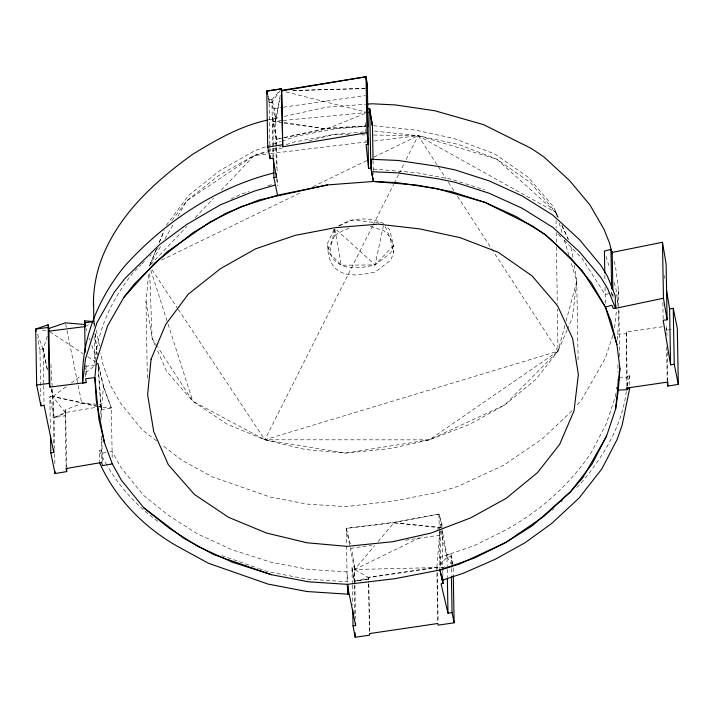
<?xml version="1.0" encoding="UTF-8"?>
<svg xmlns="http://www.w3.org/2000/svg" width="714" height="714" viewBox="0 0 714 714"><rect width="100%" height="100%" fill="white"/><g stroke="black" fill="none" stroke-linecap="round" stroke-linejoin="round"><path stroke-width="0.54" stroke-dasharray="3.57 2.68" d="M378.188 541.462L393.878 522.764L442.064 527.539L442.011 524.379L438.94 514.053L393.878 522.764L346.236 528.405L354.644 569.513L354.215 581.303L368.513 579.241L368.692 577.617L354.644 569.513L352.047 569.942L354.215 581.303L368.692 577.617L436.834 567.568L443.349 567.282M617.485 339.605L618.913 312.348L618.511 309.117M439.708 532.233L436.834 567.568L437.236 569.21L436.825 567.175L368.692 577.215L368.567 582.535M95.301 365.372L97.961 363.426L103.459 386.765L101.406 409.675L111.33 407.98L112.223 458.745M95.06 360.891C98.023 328.413 112.866 297.568 133.375 272.462M147.343 378.081L146.004 301.495L148.815 272.4M614.62 327.922L616.575 309.26M616.691 308.162L618.529 290.589L615.575 266.902L613.942 260.431M574.154 264.992L576.751 281.298L572.396 317.659L567.594 328.833M615.87 393.343L615.414 396.484L606.356 423.643L591.692 451.81A256.915 222.946 -1 0 1 505.289 530.216L474.551 545.487L439.699 557.563L442.144 567.782L446.179 566.434M616.477 389.148L616.78 387.059M280.254 95.31L275.506 121.193L272.9 121.567L276.55 139.275L277.13 172.181M334.455 229.256L329.788 253.202C338.347 271.597 358.526 268.803 375.109 264.903L390.576 253.122L393.503 245.562L389.701 229.81L386.792 226.677M626.303 391.406C621.814 427.249 602.116 458.879 578.822 485.627L574.815 489.358M627.41 385.979L629.641 375.136L626.696 377.287L620.288 377.545M280.2 98.434L275.506 121.193L279.852 121.862M383.409 225.722L375.109 264.903L341.221 265.224L329.788 253.202L327.664 242.956L334.197 229.149M626.865 386.613L626.348 332.037L663.003 326.673M564.917 325.379L558 351.181L535.875 379.411L504.414 405.195L469.107 424.616L429.31 439.851L391.058 448.49L345.433 453.113L305.458 449.552L264.814 439.779L226.981 424.107L192.771 401.206L166.674 371.467L156.955 349.378M566.077 321.077L576.751 281.298L570.664 261.181M47.285 336.24L43.099 349.432L47.294 369.754M612.88 335.393L605.213 358.374L581.535 399.929L575.671 406.632M385.185 226.552L393.503 245.562L393.628 252.711L390.701 260.271L375.234 272.052C361.605 274.613 345.514 278.656 334.518 267.438C328.645 260.717 327.485 251.569 327.664 242.956M155.759 250.471L149.449 265.929L186.872 226.445M159.16 242.421L164.256 230.345M156.75 248.606L149.449 265.929L160.953 245.839M159.329 242.492L164.059 231.282M567.157 329.85L558 351.181L504.414 405.195L429.31 439.851L345.433 453.113L264.814 439.779L192.771 401.206L158.08 347.584M327.788 250.105L334.786 235.317L334.679 229.185M372.556 226.115L264.814 439.779L429.31 439.851L558 351.181L557.366 309.019M373.056 225.115L393.601 184.373M394.11 183.382L398.617 174.439M399.117 173.44L404.133 163.506M406.132 159.525L418.163 135.678L458.54 144.451L496.605 159.043L530.377 182.614L555.938 212.486L558.223 217.475M164.791 239.145L174.109 222.884M177.947 216.19L186.711 200.884L218.868 175.43L254.077 155.536L266.545 151.297M282.164 120.568L275.506 121.193L271.972 102.28L280.174 90.633M166.371 225.312L188.746 195.288L220.501 170.146L255.282 150.502L266.402 146.45M172.056 220.555L186.711 200.884L254.077 155.536L282.03 148.119M452.515 563.783L451.069 556.599L447 557.286L436.834 567.568L354.644 569.513L374.618 545.719M572.012 410.818L542.533 438.664L504.146 464.948L457.924 486.421L438.566 492.294L393.494 501.014L345.862 506.645L307.198 504.111L270.035 497.015L212.388 476.89L182.159 460.387L161.837 444.893M268.687 100.612L269.116 102.709L279.986 90.473M195.27 217.583L213.602 198.242M221.233 190.183L254.077 155.536L269.49 153.671M393.503 245.562L375.109 264.903L336.312 229.667M134.821 270.847L141.104 264.698M141.89 263.921L145.04 260.842M149.753 256.228L151.332 254.684M156.045 250.07L158.401 247.758M552.333 510.242L553.93 508.752M561.159 502.031L562.766 500.541M66.081 386.765L52.8 396.484L49.828 396.948M71.4 382.874L81.137 375.743M85.564 372.503L94.418 366.023M85.332 326.53L90.08 323.808M338.498 225.963C351.975 217.359 369.495 216.904 383.873 223.544M334.786 235.317L342.461 230.908L351.243 227.48M230.89 199.152L240.832 194.253L249.177 191.629M354.644 569.513L422.188 536.544M437.093 529.27L440.074 527.816L440.02 524.665L442.011 524.379M161.48 260.101L301.852 192.057M312.884 186.711L367.023 160.463M374.047 157.062L418.163 135.678L496.605 159.043L555.938 212.486L557.215 216.726M339.507 225.883L352.091 219.957L380.589 223.17M284.163 137.704L326.566 128.975L365.532 113.303M66.09 468.527L65.072 409.988L81.833 403.499L97.515 404.213M65.072 409.988L65.679 413.058L54.068 417.538L54.603 448.33M47.276 369.058L43.09 348.753L39.948 349.94L40.752 396.011M50.382 428.757L49.828 396.886L52.791 395.779L51.247 388.3M267.447 146.093L281.013 141.488M282.057 141.14L296.658 136.178L334.759 128.868L365.746 126.333M267.58 150.949L281.093 146.361M286.287 144.594L293.561 142.122L333.625 134.437L364.542 131.903M267.937 185.738L272.105 184.426M608.908 293.606L605.177 294.605L581.901 258.182L563.069 239.172M308.903 140.997L333.625 134.437L349.2 134.669M269.963 150.975L269.071 99.683L271.918 99.255L274.194 108.519L275.425 116.641L272.819 117.016L276.55 139.275L283.074 137.829M284.163 137.588L326.557 128.19L365.898 125.905M268.232 119.961L280.04 117.364M284.333 116.418L326.191 107.225L365.514 104.271M276.55 139.275L283.074 137.927M442.064 527.539L438.94 514.053L393.869 522.309L346.236 528.262L346.522 544.853M447.196 568.255L446.964 554.912L451.034 554.207L452.962 565.8M106.136 452.506L102.164 453.194L101.477 450.088L99.362 450.391L99.558 461.788M110.108 451.828L112.089 451.489L121.246 467.866L143.532 495.337L169.307 515.954L197.305 533.813L231.952 549.718L271.168 562.284L308.332 569.37L346.995 571.914L347.897 581.794L306.708 579.09L267.795 571.646L259.441 568.728M352.297 584.204L352.002 567.255L354.599 566.818L351.458 548.227L371.619 545.246M666.974 335.642L666.885 330.163L672.106 329.297M269.116 102.709L271.972 102.28M405.57 540.212L443.037 534.67L446.964 554.912M99.255 406.793L100.719 406.578L97.961 363.426L101.406 409.675L100.719 406.578L98.541 406.123M100.719 406.578L65.117 412.576L54.068 417.61L49.828 396.886M274.194 108.519L282.298 107.35M283.404 107.198L365.256 95.498M354.787 614.21L354.215 581.258L368.513 579.206M85.394 366.327L94.641 365.131M270.597 153.537L366.407 141.943M374.109 141.006L418.163 135.678L555.938 212.486L555.965 214.709M283.271 120.461L367.585 112.473M373.493 125.7L415.155 130.046L453.56 138.382L494.82 153.965L528.181 177.25L553.421 206.748L558.402 217.591M374.475 131.09L418.163 135.678L446.009 178.589M283.851 123.085L326.566 128.975L365.898 126.021M617.396 334.116L625.937 333.777M292.892 90.517L365.184 88.375M292.874 90.553L365.095 88.607M361.436 134.848L365.88 134.91M373.672 135.026L418.163 135.678M99.21 404.303L100.683 404.401L101.37 407.515L111.33 407.953L103.45 385.997L97.943 362.507M373.208 169.04L416.726 172.681L451.659 179.312L484.619 189.888M393.878 522.764L440.074 527.816M272.9 121.567L282.753 122.933M284.199 122.522L326.566 128.975M42.296 330.109L47.793 330.993M97.452 405.891L52.8 396.484L51.042 387.934M97.541 406.641L52.8 396.484L65.117 412.576L65.733 415.646L54.068 417.61L52.336 388.737M286.055 91.927L365.434 111.937M370.486 226.383L383.998 230.693L389.826 236.959L393.628 252.711M221.813 555.572L258.388 568.362M49.819 331.769L83.145 353.689M87.777 356.732L96.104 362.212M156.536 440.85L142.398 430.078L120.104 402.607L110.956 386.22L103.084 365.006L100.781 353.055M558.357 234.415L562.284 238.378M151.903 269.633L177.67 308.466M178.286 309.394L264.814 439.779L558 351.181L493.222 251.355M448.428 182.32L453.881 190.718M457.504 196.314L492.615 250.427M157.482 346.656L152.1 338.338L146.004 301.495M446.893 556.804L451.462 564.247M562.016 225.481L568.344 239.288M561.882 225.463L568.29 239.44M155.188 345.362L152.1 338.338L149.645 271.498M611.702 292.856L612.969 295.926M103.459 386.765L111.33 407.98M37.547 334.152L43.099 349.432L39.948 349.94L37.396 337.41M85.698 327.583L87.501 332.858M89.304 338.133L90.026 340.239M91.829 345.505L96.158 358.16M150.797 270.16L167.728 322.996M168.067 324.058L192.771 401.206M606.025 256.308L609.551 267.786M614.04 282.396L615.959 288.652L618.378 308.037M559.142 223.071L562.016 232.603M564.265 240.011L568.746 254.836M440.02 524.665L441.529 529.663M441.823 530.663L443.037 534.67M267.83 95.105L268.375 97.122M268.651 98.13L269.071 99.683M346.236 528.262L350.922 546.183M440.779 530.832L447 557.286M276.47 178.705L277.318 182.784M267.83 96.39L268.473 99.549M65.652 323.906L66.75 329.297M66.973 330.377L81.833 403.499M96.381 330.252L99.523 346.54M85.742 368.183L86.091 370.048M334.857 229.256L341.221 265.224M664.011 275.167L664.555 278.433M666.885 330.163L666.233 326.2L666.314 330.591M571.387 247.606L573.119 258.477M352.002 567.255L354.215 581.258M93.989 322.728L94.426 327.146L93.989 322.719L93.98 327.11M95.087 333.777L97.175 354.769M95.06 333.724L97.095 354.626M50.881 364.381L52.274 387.631M667.269 352.1L667.76 380.616M666.599 347.04L667.215 382.142M662.878 302.691L663.19 320.238M629.641 375.136L629.855 387.568M626.348 332.037L627.32 387.979M618.529 290.589L619.698 357.321M617.931 364.827L618.065 372.512M612.942 294.097L612.996 297.381M611.693 292.124L611.746 295.417M604.838 275.229L604.936 280.709M605.053 287.296L605.356 304.842M576.751 281.298L578.144 361.213M453.158 567.951L453.274 574.538M451.034 554.207L451.266 567.568M451.284 568.665L451.4 575.243M447.214 569.353L447.348 577.028M442.1 529.734L442.903 575.805M442.198 570.888L442.234 572.967M440.127 531.109L440.779 568.406M438.94 514.053L439.19 528.315M439.208 529.404L439.904 568.96M437.298 572.503L438.155 621.867M436.825 567.175L437.807 623.509M373.065 160.632L373.306 174.225M365.693 122.612L365.88 133.58M365.996 140.167L366.032 142.363M368.692 577.215L368.736 579.804M368.808 584.195L369.673 633.559M368.594 583.624L369.468 634.086M354.599 566.818L354.894 583.775M354.912 584.873L355.51 618.877M352.314 585.301L352.662 605.044M346.549 545.951L347.2 583.311M277.246 178.759L277.371 185.89M275.425 116.641L275.952 146.424M275.97 147.521L276.309 167.263M272.819 117.016L273.507 156.669M271.918 99.255L272.757 147.254M272.775 148.351L272.953 158.222M101.37 407.515L101.575 419.546M101.924 439.297L102.307 461.476M100.683 404.401L100.951 419.743M101.236 436.192L101.691 462.52M94.141 336.499L94.614 363.301M86.001 364.925L86.224 377.295M85.519 373.27L85.591 377.715M65.679 413.058L66.625 467.197M54.701 453.809L54.889 464.778M52.791 395.779L53.666 445.848M43.09 348.753L43.715 384.534M43.732 385.631L44.072 405.373M556.054 220.251L556.17 228.025M556.233 232.461L556.385 242.448M556.447 246.883L557.286 303.468M157.803 521.318A205.07 177.956 -1 0 1 107.511 466.206M106.948 465.242A205.07 177.956 -1 0 1 99.362 450.391"/><path stroke-width="1.07" d="M619.886 368.29L618.369 390.058L615.638 408.917L606.57 436.075L591.915 464.243L570.432 491.866L543.889 516.356L505.503 542.64L474.765 557.92L439.922 569.995L394.851 578.706L347.218 584.347L308.555 581.803L271.391 574.708L232.175 562.15L197.528 546.246L169.53 528.387L143.755 507.77L121.46 480.299L112.312 463.921L104.44 442.707L98.934 419.368L94.855 377.563L96.524 360.615L107.627 325.771L123.799 297.452L134.25 284.056L167.272 251.721L210.219 221.875L241.055 206.685L277.532 195.217L327.548 184.917L373.431 181.472L396.859 182.641L436.209 188.451L484.842 202.321L516.436 216.681L545.416 234.745L557.009 245.259L582.124 270.615L605.401 307.038L610.916 320.889L616.932 344.594L619.886 368.29L615.638 408.917M104.44 442.707L96.274 400.349L94.855 377.563L85.609 378.759L86.314 382.472L82.628 382.945L85.448 358.99L97.033 322.451L114.186 292.356L125.164 278.21L159.543 244.634L186.506 224.607L220.546 204.722L254.711 190.959L275.425 185.024M606.57 436.075L582.892 477.621L570.432 491.866L532.323 525.754L505.503 542.64L459.281 564.114L439.922 569.995L443.037 583.49L441.047 583.757L447.981 613.228L452.051 612.541L451.418 576.341M123.799 297.452L154.902 262.841L193.369 232.425L226.008 213.227L258.852 200.018L327.548 184.917M86.314 382.472L49.873 387.104L48.847 328.502L48.15 324.772L35.7 329.056L36.673 384.998L40.921 405.882L44.072 405.373L53.782 452.426L50.81 452.89L55.04 473.552L66.705 471.588L66.643 468.295M48.847 328.502L65.438 322.835L85.296 324.549L84.6 320.836L93.882 321.621M439.922 569.995L442.359 580.214L463.547 573.146L495.257 559.258L525.174 542.667L551.744 523.416L579.045 498.06L601.929 468.786L617.083 439.529L622.064 425.526L629.855 387.568L626.919 389.719L618.369 390.058L618.181 379.089M274.176 172.886C216.181 187.318 164.854 221.822 124.95 265.778C98.077 298.354 80.878 340.337 82.628 382.945M612.862 289.706L612.21 252.408L610.943 249.347L604.419 251.096L604.803 273.034M367.835 126.735L367.523 109.028L369.772 108.76L370.816 168.138L373.431 181.472L416.949 185.113L451.873 191.745L484.842 202.321L532.466 226.026L545.416 234.745L571.093 258.432L591.263 282.592L605.401 307.038L611.916 305.289L613.183 308.359L615.459 308.35L663.449 298.22L662.476 242.278L612.21 252.408M267.161 120.193C239.949 126.03 215.476 140.274 192.012 154.724C157.687 179.767 124.655 208.979 106.27 248.079A165.434 143.559 -1 0 0 93.48 306.386M112.312 463.921L102.388 465.617L101.691 462.52L99.576 462.824L66.09 468.527L66.705 471.588M370.816 168.138L368.558 168.415L366.068 144.549L368.379 144.255L367.353 85.368L366.023 76.755L281.771 90.848L281.432 88.839L266.75 91.071L267.723 147.057L270.097 158.651L272.953 158.222L276.488 177.143L273.873 177.509L277.532 195.217M282.744 146.789L367.005 132.697L366.023 76.755L281.762 90.339L282.744 146.789L281.432 88.839L266.75 91.115L267.393 94.284M626.874 387.523L626.919 389.719L627.32 387.979L667.215 382.142L667.858 386.104L678.3 384.382L677.327 328.44L673.257 308.305L669.607 308.876L670.58 364.818L674.23 364.247L673.257 308.305M453.292 575.636L454.113 622.804L438.217 625.152L437.807 623.509L369.673 633.559L369.486 635.183L355.188 637.245L353.028 625.883L355.626 625.455L355.581 623.26M267.723 147.057L282.414 144.781M92.856 321.755L84.636 322.808L85.332 326.53L48.891 331.162L48.195 327.449L35.7 329.056L36.128 331.144M36.673 384.998L49.168 383.391L48.15 324.772M662.476 242.278L666.108 263.885L667.09 319.827L663.19 320.238L670.58 364.818M367.701 104.101L372.074 103.78L395.502 104.949L434.853 110.759L483.485 124.62L531.109 148.333L544.059 157.044L569.736 180.731L589.907 204.9L604.044 229.337L609.56 243.188L612.023 252.89M371.316 159.302L397.805 160.445L438.387 166.451L455.014 169.896L489.09 180.865L522.077 195.895L552.698 215.012L579.456 239.609L600.742 265.189L607.56 276.461L615.245 295.917L615.459 308.35L607.784 288.893L600.956 277.621L579.679 252.042L552.922 227.445L522.291 208.327L489.304 193.298L455.229 182.329L438.601 178.884L398.019 172.877L371.539 171.735L371.316 159.302L371.744 161.471M347.95 584.9L348.111 594.218L306.922 591.522L268.018 584.079L208.443 563.257L176.876 546.014A205.07 177.956 -1 0 1 99.576 462.824M271.391 574.708L213.736 554.591L183.516 538.079L143.755 507.77M371.699 123.522L372.449 125.53L373.047 159.534M605.401 307.038L616.932 344.594M266.75 91.071L267.295 93.088M281.432 88.839L281.762 90.339M355.626 625.455L347.218 584.347L348.111 594.218M674.23 364.247L678.3 384.382M452.051 612.541L454.113 622.804M371.539 171.735L373.431 181.472M49.168 383.391L49.873 387.104M663.449 298.22L667.09 319.827M666.537 290.393L669.607 308.876M369.772 108.76L372.449 125.521L369.834 112.196L367.585 112.473L367.353 110.295M366.023 76.755L367.407 88.313M367.005 132.697L368.379 144.255M367.344 106.921L367.523 109.028M667.786 381.713L667.858 386.104M610.943 249.347L611.63 288.831M447.366 578.126L447.981 613.228M442.966 579.099L443.037 583.49M442.287 576.073L442.359 580.214M368.058 139.899L368.558 168.415M355.117 632.863L355.188 637.245M352.743 609.435L353.028 625.883M276.425 173.85L276.488 177.143M273.551 158.865L273.873 177.509M270.035 155.366L270.097 158.651M93.498 299.862L93.891 322.068M84.6 320.836L85.153 352.43M55.005 471.365L55.04 473.552M53.72 449.133L53.782 452.426M50.498 435.344L50.81 452.89M40.868 402.598L40.921 405.882M151.073 359.169L147.628 394.735L153.724 431.577L168.308 464.707L194.404 494.436L228.605 517.338L266.438 533.01L307.082 542.792L347.058 546.353L392.682 541.73L430.935 533.081L470.74 517.846L506.039 498.434L537.499 472.65L559.624 444.411L574.02 410.898L578.376 374.538L572.664 338.668L557.563 305.726L532.01 275.854L498.229 252.283L460.173 237.682L419.787 228.917L378.313 224.151L335.259 227.677L295.194 235.361L255.701 248.775L220.492 268.669L188.335 294.123L165.693 324.522L151.073 359.169"/></g></svg>
